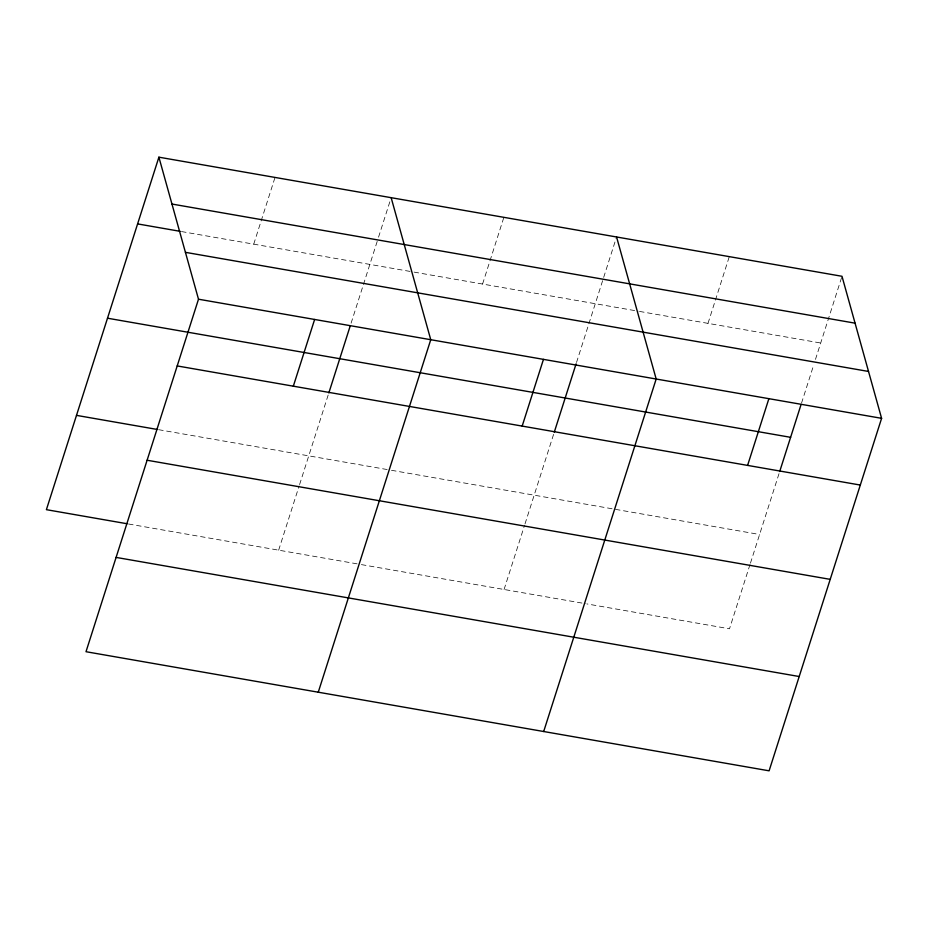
<?xml version="1.0" encoding="UTF-8"?>
<svg xmlns="http://www.w3.org/2000/svg" width="928" height="928" viewBox="0 0 928 928"><rect width="100%" height="100%" fill="white"/><g stroke="black" fill="none" stroke-linecap="round" stroke-linejoin="round"><path stroke-width="0.7" stroke-dasharray="4.64 3.48" d="M253.727 244.157L275.024 177.422M278.655 550.176L299.152 485.936M299.593 484.567L328.408 394.284M351.097 323.176L378.114 238.531M378.543 237.162L390.723 199.033M482.572 284.049L503.869 217.326M504.078 589.477L524.575 525.248M525.016 523.879L553.83 433.596M576.52 362.477L616.575 236.976M707.994 323.362L729.292 256.638M749.998 564.549L729.501 628.79L586.832 603.908M750.439 563.18L779.253 472.897M801.514 403.158L813.728 364.89M815.468 359.414L841.998 276.289M181.505 231.559L412.658 271.869M414.085 272.113L638.081 311.17M639.508 311.425L820.7 343.012M158.63 429.687L390.073 470.044M391.5 470.299L759.603 534.482M128.54 523.995L359.983 564.352M361.41 564.607L585.406 603.664"/><path stroke-width="1.39" d="M158.897 157.18L198.499 299.21L86.002 651.711L769.103 770.82L881.6 418.331L841.998 276.289L158.897 157.18L46.4 509.669L127.124 523.752M293.329 386.187L314.627 319.464M328.837 392.915L350.227 325.902M318.258 692.207L430.754 339.706L391.152 197.676M522.174 426.091L543.46 359.368M554.26 432.228L576.091 363.846M543.68 731.519L656.177 379.018L616.575 236.976M747.597 465.404L768.883 398.669M779.694 471.528L801.073 404.515M171.97 204.044L855.071 323.164M137.599 223.903L180.09 231.316M185.426 252.335L868.527 371.455M198.499 299.21L881.6 418.331M107.509 318.211L790.61 437.32M177.202 365.934L860.302 485.054M76.502 415.373L157.215 429.444M147.111 460.242L830.212 579.362M116.093 557.403L799.205 676.524"/></g></svg>
